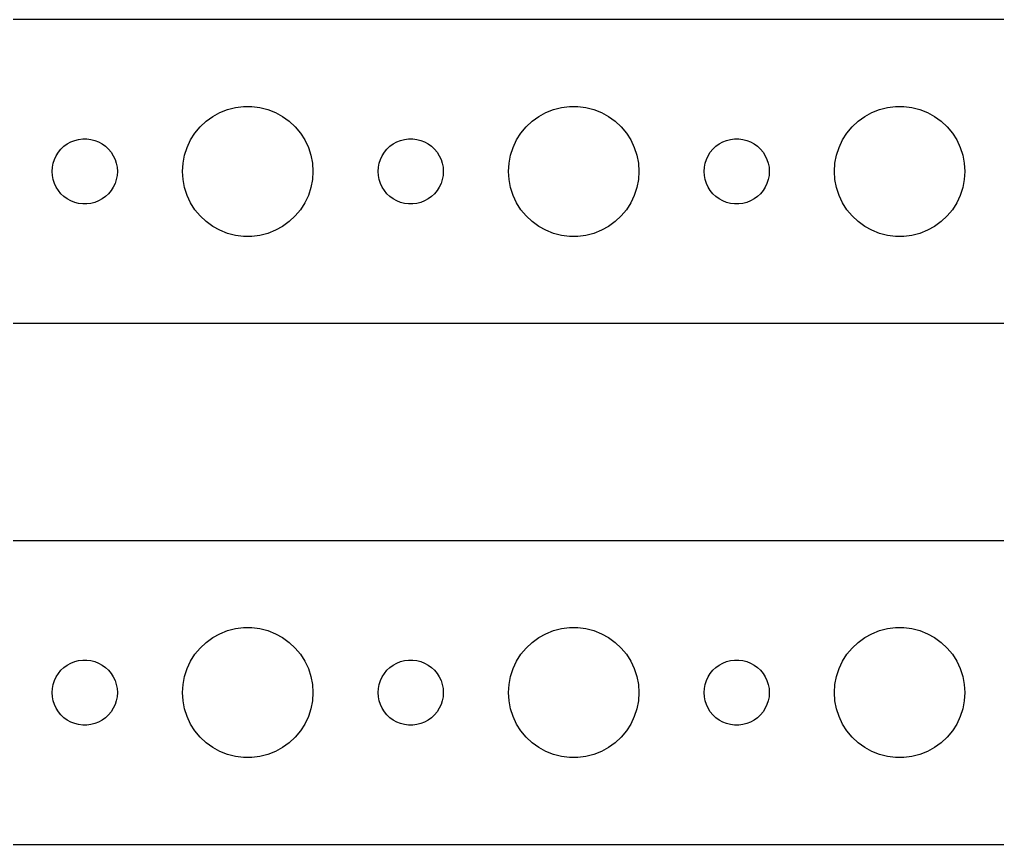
# Model space of a CAD drawing. Header units: metres. Extents: x -180 to 180, y 17 to 55.
# Drawn here: x -93 to -48, y 17.01 to 54.99 of the extents above; entities that cross this region are included whole.
import ezdxf

# ---------------------------------------------------------------- set-up
doc = ezdxf.new("R2010")
doc.units = ezdxf.units.M

msp = doc.modelspace()

# ---------------------------------------------------------------- linework, layer by layer
for p, q in [((174.814, 54.9901), (-174.814, 54.9901)), ((-83.7773, 50.7145), (-83.427, 50.8532)), ((-83.427, 50.8532), (-83.0621, 50.9469)), ((-83.0621, 50.9469), (-82.6884, 50.9941)), ((-82.6884, 50.9941), (-82.3116, 50.9941)), ((-82.3116, 50.9941), (-81.9379, 50.9469)), ((-81.9379, 50.9469), (-81.573, 50.8532)), ((-81.573, 50.8532), (-81.2227, 50.7145)), ((-68.7773, 50.7145), (-68.427, 50.8532)), ((-68.427, 50.8532), (-68.0621, 50.9469)), ((-68.0621, 50.9469), (-67.6884, 50.9941)), ((-67.6884, 50.9941), (-67.3116, 50.9941)), ((-67.3116, 50.9941), (-66.9379, 50.9469)), ((-66.9379, 50.9469), (-66.573, 50.8532)), ((-66.573, 50.8532), (-66.2227, 50.7145)), ((-53.7773, 50.7145), (-53.427, 50.8532)), ((-53.427, 50.8532), (-53.0621, 50.9469)), ((-53.0621, 50.9469), (-52.6884, 50.9941)), ((-52.6884, 50.9941), (-52.3116, 50.9941)), ((-52.3116, 50.9941), (-51.9379, 50.9469)), ((-51.9379, 50.9469), (-51.5729, 50.8532)), ((-51.5729, 50.8532), (-51.2227, 50.7145)), ((-84.4123, 50.3115), (-84.1075, 50.533)), ((-84.1075, 50.533), (-83.7773, 50.7145)), ((-81.2227, 50.7145), (-80.8925, 50.533)), ((-80.8925, 50.533), (-80.5877, 50.3115)), ((-69.4123, 50.3115), (-69.1075, 50.533)), ((-69.1075, 50.533), (-68.7773, 50.7145)), ((-66.2227, 50.7145), (-65.8925, 50.533)), ((-65.8925, 50.533), (-65.5877, 50.3115)), ((-54.4123, 50.3115), (-54.1075, 50.533)), ((-54.1075, 50.533), (-53.7773, 50.7145)), ((-51.2227, 50.7145), (-50.8925, 50.533)), ((-50.8925, 50.533), (-50.5877, 50.3115)), ((-84.927, 49.7634), (-84.6869, 50.0536)), ((-84.6869, 50.0536), (-84.4123, 50.3115)), ((-80.5877, 50.3115), (-80.3131, 50.0536)), ((-80.3131, 50.0536), (-80.073, 49.7634)), ((-69.927, 49.7634), (-69.6869, 50.0536)), ((-69.6869, 50.0536), (-69.4123, 50.3115)), ((-65.5877, 50.3115), (-65.3131, 50.0536)), ((-65.3131, 50.0536), (-65.073, 49.7634)), ((-54.927, 49.7634), (-54.6869, 50.0536)), ((-54.6869, 50.0536), (-54.4123, 50.3115)), ((-50.5877, 50.3115), (-50.3131, 50.0536)), ((-50.3131, 50.0536), (-50.0729, 49.7634)), ((-85.1289, 49.4453), (-84.927, 49.7634)), ((-80.073, 49.7634), (-79.8711, 49.4453)), ((-70.1289, 49.4453), (-69.927, 49.7634)), ((-65.073, 49.7634), (-64.8711, 49.4453)), ((-55.1289, 49.4453), (-54.927, 49.7634)), ((-50.0729, 49.7634), (-49.8711, 49.4453)), ((-91.0934, 49.0268), (-90.9561, 49.1558)), ((-90.9561, 49.1558), (-90.8037, 49.2665)), ((-90.8037, 49.2665), (-90.6387, 49.3572)), ((-90.6387, 49.3572), (-90.4635, 49.4266)), ((-90.4635, 49.4266), (-90.2811, 49.4734)), ((-90.2811, 49.4734), (-90.0942, 49.497)), ((-90.0942, 49.497), (-89.9058, 49.497)), ((-89.9058, 49.497), (-89.7189, 49.4734)), ((-89.7189, 49.4734), (-89.5365, 49.4266)), ((-89.5365, 49.4266), (-89.3613, 49.3572)), ((-89.3613, 49.3572), (-89.1963, 49.2665)), ((-89.1963, 49.2665), (-89.0439, 49.1558)), ((-89.0439, 49.1558), (-88.9065, 49.0268)), ((-85.4057, 48.7461), (-85.2893, 49.1044)), ((-85.2893, 49.1044), (-85.1289, 49.4453)), ((-79.8711, 49.4453), (-79.7107, 49.1044)), ((-79.7107, 49.1044), (-79.5943, 48.7461)), ((-76.0934, 49.0268), (-75.9561, 49.1558)), ((-75.9561, 49.1558), (-75.8037, 49.2665)), ((-75.8037, 49.2665), (-75.6387, 49.3572)), ((-75.6387, 49.3572), (-75.4635, 49.4266)), ((-75.4635, 49.4266), (-75.2811, 49.4734)), ((-75.2811, 49.4734), (-75.0942, 49.497)), ((-75.0942, 49.497), (-74.9058, 49.497)), ((-74.9058, 49.497), (-74.7189, 49.4734)), ((-74.7189, 49.4734), (-74.5365, 49.4266)), ((-74.5365, 49.4266), (-74.3613, 49.3572)), ((-74.3613, 49.3572), (-74.1963, 49.2665)), ((-74.1963, 49.2665), (-74.0439, 49.1558)), ((-74.0439, 49.1558), (-73.9065, 49.0268)), ((-70.4057, 48.7461), (-70.2893, 49.1044)), ((-70.2893, 49.1044), (-70.1289, 49.4453)), ((-64.8711, 49.4453), (-64.7107, 49.1044)), ((-64.7107, 49.1044), (-64.5943, 48.7461)), ((-61.0934, 49.0268), (-60.9561, 49.1558)), ((-60.9561, 49.1558), (-60.8037, 49.2665)), ((-60.8037, 49.2665), (-60.6387, 49.3572)), ((-60.6387, 49.3572), (-60.4635, 49.4266)), ((-60.4635, 49.4266), (-60.2811, 49.4734)), ((-60.2811, 49.4734), (-60.0942, 49.497)), ((-60.0942, 49.497), (-59.9058, 49.497)), ((-59.9058, 49.497), (-59.7189, 49.4734)), ((-59.7189, 49.4734), (-59.5365, 49.4266)), ((-59.5365, 49.4266), (-59.3613, 49.3572)), ((-59.3613, 49.3572), (-59.1963, 49.2665)), ((-59.1963, 49.2665), (-59.0439, 49.1558)), ((-59.0439, 49.1558), (-58.9065, 49.0268)), ((-55.4057, 48.7461), (-55.2893, 49.1044)), ((-55.2893, 49.1044), (-55.1289, 49.4453)), ((-49.8711, 49.4453), (-49.7107, 49.1044)), ((-49.7107, 49.1044), (-49.5942, 48.7461)), ((-91.3947, 48.5522), (-91.3145, 48.7226)), ((-91.3145, 48.7226), (-91.2135, 48.8817)), ((-91.2135, 48.8817), (-91.0934, 49.0268)), ((-88.9065, 49.0268), (-88.7865, 48.8817)), ((-88.7865, 48.8817), (-88.6855, 48.7226)), ((-88.6855, 48.7226), (-88.6053, 48.5522)), ((-85.4763, 48.376), (-85.4057, 48.7461)), ((-79.5943, 48.7461), (-79.5237, 48.376)), ((-76.3947, 48.5522), (-76.3145, 48.7226)), ((-76.3145, 48.7226), (-76.2135, 48.8817)), ((-76.2135, 48.8817), (-76.0934, 49.0268)), ((-73.9065, 49.0268), (-73.7865, 48.8817)), ((-73.7865, 48.8817), (-73.6855, 48.7226)), ((-73.6855, 48.7226), (-73.6053, 48.5522)), ((-70.4763, 48.376), (-70.4057, 48.7461)), ((-64.5943, 48.7461), (-64.5237, 48.376)), ((-61.3947, 48.5522), (-61.3145, 48.7226)), ((-61.3145, 48.7226), (-61.2135, 48.8817)), ((-61.2135, 48.8817), (-61.0934, 49.0268)), ((-58.9065, 49.0268), (-58.7865, 48.8817)), ((-58.7865, 48.8817), (-58.6855, 48.7226)), ((-58.6855, 48.7226), (-58.6053, 48.5522)), ((-55.4763, 48.376), (-55.4057, 48.7461)), ((-49.5942, 48.7461), (-49.5237, 48.376)), ((-91.5, 48), (-91.4882, 48.188)), ((-91.4882, 48.188), (-91.4529, 48.373)), ((-91.4529, 48.373), (-91.3947, 48.5522)), ((-88.6053, 48.5522), (-88.5471, 48.373)), ((-88.5471, 48.373), (-88.5118, 48.188)), ((-88.5118, 48.188), (-88.5, 48)), ((-85.5, 48), (-85.4763, 48.376)), ((-79.5237, 48.376), (-79.5, 48)), ((-76.5, 48), (-76.4882, 48.188)), ((-76.4882, 48.188), (-76.4529, 48.373)), ((-76.4529, 48.373), (-76.3947, 48.5522)), ((-73.6053, 48.5522), (-73.5471, 48.373)), ((-73.5471, 48.373), (-73.5118, 48.188)), ((-73.5118, 48.188), (-73.5, 48)), ((-70.5, 48), (-70.4763, 48.376)), ((-64.5237, 48.376), (-64.5, 48)), ((-61.5, 48), (-61.4882, 48.188)), ((-61.4882, 48.188), (-61.4529, 48.373)), ((-61.4529, 48.373), (-61.3947, 48.5522)), ((-58.6053, 48.5522), (-58.5471, 48.373)), ((-58.5471, 48.373), (-58.5118, 48.188)), ((-58.5118, 48.188), (-58.5, 48)), ((-55.5, 48), (-55.4763, 48.376)), ((-49.5237, 48.376), (-49.5, 48)), ((-91.4882, 47.812), (-91.5, 48)), ((-91.4529, 47.627), (-91.4882, 47.812)), ((-88.5118, 47.812), (-88.5471, 47.627)), ((-88.5, 48), (-88.5118, 47.812)), ((-85.4763, 47.624), (-85.5, 48)), ((-79.5, 48), (-79.5237, 47.624)), ((-76.4882, 47.812), (-76.5, 48)), ((-76.4529, 47.627), (-76.4882, 47.812)), ((-73.5118, 47.812), (-73.5471, 47.627)), ((-73.5, 48), (-73.5118, 47.812)), ((-70.4763, 47.624), (-70.5, 48)), ((-64.5, 48), (-64.5237, 47.624)), ((-61.4882, 47.812), (-61.5, 48)), ((-61.4529, 47.627), (-61.4882, 47.812)), ((-58.5118, 47.812), (-58.5471, 47.627)), ((-58.5, 48), (-58.5118, 47.812)), ((-55.4763, 47.624), (-55.5, 48)), ((-49.5, 48), (-49.5237, 47.624)), ((-91.3947, 47.4478), (-91.4529, 47.627)), ((-91.3145, 47.2774), (-91.3947, 47.4478)), ((-91.2135, 47.1183), (-91.3145, 47.2774)), ((-88.6855, 47.2774), (-88.7865, 47.1183)), ((-88.6053, 47.4478), (-88.6855, 47.2774)), ((-88.5471, 47.627), (-88.6053, 47.4478)), ((-85.4057, 47.2539), (-85.4763, 47.624)), ((-85.2893, 46.8956), (-85.4057, 47.2539)), ((-79.5943, 47.2539), (-79.7107, 46.8956)), ((-79.5237, 47.624), (-79.5943, 47.2539)), ((-76.3947, 47.4478), (-76.4529, 47.627)), ((-76.3145, 47.2774), (-76.3947, 47.4478)), ((-76.2135, 47.1183), (-76.3145, 47.2774)), ((-73.6855, 47.2774), (-73.7865, 47.1183)), ((-73.6053, 47.4478), (-73.6855, 47.2774)), ((-73.5471, 47.627), (-73.6053, 47.4478)), ((-70.4057, 47.2539), (-70.4763, 47.624)), ((-70.2893, 46.8956), (-70.4057, 47.2539)), ((-64.5943, 47.2539), (-64.7107, 46.8956)), ((-64.5237, 47.624), (-64.5943, 47.2539)), ((-61.3947, 47.4478), (-61.4529, 47.627)), ((-61.3145, 47.2774), (-61.3947, 47.4478)), ((-61.2135, 47.1183), (-61.3145, 47.2774)), ((-58.6855, 47.2774), (-58.7865, 47.1183)), ((-58.6053, 47.4478), (-58.6855, 47.2774)), ((-58.5471, 47.627), (-58.6053, 47.4478)), ((-55.4057, 47.2539), (-55.4763, 47.624)), ((-55.2893, 46.8956), (-55.4057, 47.2539)), ((-49.5942, 47.2539), (-49.7107, 46.8956)), ((-49.5237, 47.624), (-49.5942, 47.2539)), ((-91.0934, 46.9732), (-91.2135, 47.1183)), ((-90.9561, 46.8442), (-91.0934, 46.9732)), ((-90.8037, 46.7335), (-90.9561, 46.8442)), ((-89.0439, 46.8442), (-89.1963, 46.7335)), ((-88.9065, 46.9732), (-89.0439, 46.8442)), ((-88.7865, 47.1183), (-88.9065, 46.9732)), ((-85.1289, 46.5547), (-85.2893, 46.8956)), ((-79.7107, 46.8956), (-79.8711, 46.5547)), ((-76.0934, 46.9732), (-76.2135, 47.1183)), ((-75.9561, 46.8442), (-76.0934, 46.9732)), ((-75.8037, 46.7335), (-75.9561, 46.8442)), ((-74.0439, 46.8442), (-74.1963, 46.7335)), ((-73.9065, 46.9732), (-74.0439, 46.8442)), ((-73.7865, 47.1183), (-73.9065, 46.9732)), ((-70.1289, 46.5547), (-70.2893, 46.8956)), ((-64.7107, 46.8956), (-64.8711, 46.5547)), ((-61.0934, 46.9732), (-61.2135, 47.1183)), ((-60.9561, 46.8442), (-61.0934, 46.9732)), ((-60.8037, 46.7335), (-60.9561, 46.8442)), ((-59.0439, 46.8442), (-59.1963, 46.7335)), ((-58.9065, 46.9732), (-59.0439, 46.8442)), ((-58.7865, 47.1183), (-58.9065, 46.9732)), ((-55.1289, 46.5547), (-55.2893, 46.8956)), ((-49.7107, 46.8956), (-49.8711, 46.5547)), ((-90.6387, 46.6428), (-90.8037, 46.7335)), ((-90.4635, 46.5734), (-90.6387, 46.6428)), ((-90.2811, 46.5266), (-90.4635, 46.5734)), ((-90.0942, 46.503), (-90.2811, 46.5266)), ((-89.9058, 46.503), (-90.0942, 46.503)), ((-89.7189, 46.5266), (-89.9058, 46.503)), ((-89.5365, 46.5734), (-89.7189, 46.5266)), ((-89.3613, 46.6428), (-89.5365, 46.5734)), ((-89.1963, 46.7335), (-89.3613, 46.6428)), ((-84.927, 46.2366), (-85.1289, 46.5547)), ((-79.8711, 46.5547), (-80.073, 46.2366)), ((-75.6387, 46.6428), (-75.8037, 46.7335)), ((-75.4635, 46.5734), (-75.6387, 46.6428)), ((-75.2811, 46.5266), (-75.4635, 46.5734)), ((-75.0942, 46.503), (-75.2811, 46.5266)), ((-74.9058, 46.503), (-75.0942, 46.503)), ((-74.7189, 46.5266), (-74.9058, 46.503)), ((-74.5365, 46.5734), (-74.7189, 46.5266)), ((-74.3613, 46.6428), (-74.5365, 46.5734)), ((-74.1963, 46.7335), (-74.3613, 46.6428)), ((-69.927, 46.2366), (-70.1289, 46.5547)), ((-64.8711, 46.5547), (-65.073, 46.2366)), ((-60.6387, 46.6428), (-60.8037, 46.7335)), ((-60.4635, 46.5734), (-60.6387, 46.6428)), ((-60.2811, 46.5266), (-60.4635, 46.5734)), ((-60.0942, 46.503), (-60.2811, 46.5266)), ((-59.9058, 46.503), (-60.0942, 46.503)), ((-59.7189, 46.5266), (-59.9058, 46.503)), ((-59.5365, 46.5734), (-59.7189, 46.5266)), ((-59.3613, 46.6428), (-59.5365, 46.5734)), ((-59.1963, 46.7335), (-59.3613, 46.6428)), ((-54.927, 46.2366), (-55.1289, 46.5547)), ((-49.8711, 46.5547), (-50.0729, 46.2366)), ((-84.6869, 45.9464), (-84.927, 46.2366)), ((-84.4123, 45.6885), (-84.6869, 45.9464)), ((-80.3131, 45.9464), (-80.5877, 45.6885)), ((-80.073, 46.2366), (-80.3131, 45.9464)), ((-69.6869, 45.9464), (-69.927, 46.2366)), ((-69.4123, 45.6885), (-69.6869, 45.9464)), ((-65.3131, 45.9464), (-65.5877, 45.6885)), ((-65.073, 46.2366), (-65.3131, 45.9464)), ((-54.6869, 45.9464), (-54.927, 46.2366)), ((-54.4123, 45.6885), (-54.6869, 45.9464)), ((-50.3131, 45.9464), (-50.5877, 45.6885)), ((-50.0729, 46.2366), (-50.3131, 45.9464)), ((-84.1075, 45.467), (-84.4123, 45.6885)), ((-83.7773, 45.2855), (-84.1075, 45.467)), ((-80.8925, 45.467), (-81.2227, 45.2855)), ((-80.5877, 45.6885), (-80.8925, 45.467)), ((-69.1075, 45.467), (-69.4123, 45.6885)), ((-68.7773, 45.2855), (-69.1075, 45.467)), ((-65.8925, 45.467), (-66.2227, 45.2855)), ((-65.5877, 45.6885), (-65.8925, 45.467)), ((-54.1075, 45.467), (-54.4123, 45.6885)), ((-53.7773, 45.2855), (-54.1075, 45.467)), ((-50.8925, 45.467), (-51.2227, 45.2855)), ((-50.5877, 45.6885), (-50.8925, 45.467)), ((-83.427, 45.1468), (-83.7773, 45.2855)), ((-83.0621, 45.0531), (-83.427, 45.1468)), ((-82.6884, 45.0059), (-83.0621, 45.0531)), ((-82.3116, 45.0059), (-82.6884, 45.0059)), ((-81.9379, 45.0531), (-82.3116, 45.0059)), ((-81.573, 45.1468), (-81.9379, 45.0531)), ((-81.2227, 45.2855), (-81.573, 45.1468)), ((-68.427, 45.1468), (-68.7773, 45.2855)), ((-68.0621, 45.0531), (-68.427, 45.1468)), ((-67.6884, 45.0059), (-68.0621, 45.0531)), ((-67.3116, 45.0059), (-67.6884, 45.0059)), ((-66.9379, 45.0531), (-67.3116, 45.0059)), ((-66.573, 45.1468), (-66.9379, 45.0531)), ((-66.2227, 45.2855), (-66.573, 45.1468)), ((-53.427, 45.1468), (-53.7773, 45.2855)), ((-53.0621, 45.0531), (-53.427, 45.1468)), ((-52.6884, 45.0059), (-53.0621, 45.0531)), ((-52.3116, 45.0059), (-52.6884, 45.0059)), ((-51.9379, 45.0531), (-52.3116, 45.0059)), ((-51.5729, 45.1468), (-51.9379, 45.0531)), ((-51.2227, 45.2855), (-51.5729, 45.1468)), ((-174.814, 41.0099), (174.814, 41.0099)), ((174.814, 30.9901), (-174.814, 30.9901)), ((-84.1075, 26.533), (-83.7773, 26.7145)), ((-83.7773, 26.7145), (-83.427, 26.8532)), ((-83.427, 26.8532), (-83.0621, 26.9469)), ((-83.0621, 26.9469), (-82.6884, 26.9941)), ((-82.6884, 26.9941), (-82.3116, 26.9941)), ((-82.3116, 26.9941), (-81.9379, 26.9469)), ((-81.9379, 26.9469), (-81.573, 26.8532)), ((-81.573, 26.8532), (-81.2227, 26.7145)), ((-81.2227, 26.7145), (-80.8925, 26.533)), ((-69.1075, 26.533), (-68.7773, 26.7145)), ((-68.7773, 26.7145), (-68.427, 26.8532)), ((-68.427, 26.8532), (-68.0621, 26.9469)), ((-68.0621, 26.9469), (-67.6884, 26.9941)), ((-67.6884, 26.9941), (-67.3116, 26.9941)), ((-67.3116, 26.9941), (-66.9379, 26.9469)), ((-66.9379, 26.9469), (-66.573, 26.8532)), ((-66.573, 26.8532), (-66.2227, 26.7145)), ((-66.2227, 26.7145), (-65.8925, 26.533)), ((-54.1075, 26.533), (-53.7773, 26.7145)), ((-53.7773, 26.7145), (-53.427, 26.8532)), ((-53.427, 26.8532), (-53.0621, 26.9469)), ((-53.0621, 26.9469), (-52.6884, 26.9941)), ((-52.6884, 26.9941), (-52.3116, 26.9941)), ((-52.3116, 26.9941), (-51.9379, 26.9469)), ((-51.9379, 26.9469), (-51.5729, 26.8532)), ((-51.5729, 26.8532), (-51.2227, 26.7145)), ((-51.2227, 26.7145), (-50.8925, 26.533)), ((-84.6869, 26.0536), (-84.4123, 26.3115)), ((-84.4123, 26.3115), (-84.1075, 26.533)), ((-80.8925, 26.533), (-80.5877, 26.3115)), ((-80.5877, 26.3115), (-80.3131, 26.0536)), ((-69.6869, 26.0536), (-69.4123, 26.3115)), ((-69.4123, 26.3115), (-69.1075, 26.533)), ((-65.8925, 26.533), (-65.5877, 26.3115)), ((-65.5877, 26.3115), (-65.3131, 26.0536)), ((-54.6869, 26.0536), (-54.4123, 26.3115)), ((-54.4123, 26.3115), (-54.1075, 26.533)), ((-50.8925, 26.533), (-50.5877, 26.3115)), ((-50.5877, 26.3115), (-50.3131, 26.0536)), ((-85.1289, 25.4453), (-84.927, 25.7634)), ((-84.927, 25.7634), (-84.6869, 26.0536)), ((-80.3131, 26.0536), (-80.073, 25.7634)), ((-80.073, 25.7634), (-79.8711, 25.4453)), ((-70.1289, 25.4453), (-69.927, 25.7634)), ((-69.927, 25.7634), (-69.6869, 26.0536)), ((-65.3131, 26.0536), (-65.073, 25.7634)), ((-65.073, 25.7634), (-64.8711, 25.4453)), ((-55.1289, 25.4453), (-54.927, 25.7634)), ((-54.927, 25.7634), (-54.6869, 26.0536)), ((-50.3131, 26.0536), (-50.0729, 25.7634)), ((-50.0729, 25.7634), (-49.8711, 25.4453)), ((-90.9561, 25.1558), (-90.8037, 25.2665)), ((-90.8037, 25.2665), (-90.6387, 25.3572)), ((-90.6387, 25.3572), (-90.4635, 25.4266)), ((-90.4635, 25.4266), (-90.2811, 25.4734)), ((-90.2811, 25.4734), (-90.0942, 25.497)), ((-90.0942, 25.497), (-89.9058, 25.497)), ((-89.9058, 25.497), (-89.7189, 25.4734)), ((-89.7189, 25.4734), (-89.5365, 25.4266)), ((-89.5365, 25.4266), (-89.3613, 25.3572)), ((-89.3613, 25.3572), (-89.1963, 25.2665)), ((-89.1963, 25.2665), (-89.0439, 25.1558)), ((-85.2893, 25.1044), (-85.1289, 25.4453)), ((-79.8711, 25.4453), (-79.7107, 25.1044)), ((-75.9561, 25.1558), (-75.8037, 25.2665)), ((-75.8037, 25.2665), (-75.6387, 25.3572)), ((-75.6387, 25.3572), (-75.4635, 25.4266)), ((-75.4635, 25.4266), (-75.2811, 25.4734)), ((-75.2811, 25.4734), (-75.0942, 25.497)), ((-75.0942, 25.497), (-74.9058, 25.497)), ((-74.9058, 25.497), (-74.7189, 25.4734)), ((-74.7189, 25.4734), (-74.5365, 25.4266)), ((-74.5365, 25.4266), (-74.3613, 25.3572)), ((-74.3613, 25.3572), (-74.1963, 25.2665)), ((-74.1963, 25.2665), (-74.0439, 25.1558)), ((-70.2893, 25.1044), (-70.1289, 25.4453)), ((-64.8711, 25.4453), (-64.7107, 25.1044)), ((-60.9561, 25.1558), (-60.8037, 25.2665)), ((-60.8037, 25.2665), (-60.6387, 25.3572)), ((-60.6387, 25.3572), (-60.4635, 25.4266)), ((-60.4635, 25.4266), (-60.2811, 25.4734)), ((-60.2811, 25.4734), (-60.0942, 25.497)), ((-60.0942, 25.497), (-59.9058, 25.497)), ((-59.9058, 25.497), (-59.7189, 25.4734)), ((-59.7189, 25.4734), (-59.5365, 25.4266)), ((-59.5365, 25.4266), (-59.3613, 25.3572)), ((-59.3613, 25.3572), (-59.1963, 25.2665)), ((-59.1963, 25.2665), (-59.0439, 25.1558)), ((-55.2893, 25.1044), (-55.1289, 25.4453)), ((-49.8711, 25.4453), (-49.7107, 25.1044)), ((-91.3145, 24.7226), (-91.2135, 24.8817)), ((-91.2135, 24.8817), (-91.0934, 25.0268)), ((-91.0934, 25.0268), (-90.9561, 25.1558)), ((-89.0439, 25.1558), (-88.9065, 25.0268)), ((-88.9065, 25.0268), (-88.7865, 24.8817)), ((-88.7865, 24.8817), (-88.6855, 24.7226)), ((-85.4057, 24.7461), (-85.2893, 25.1044)), ((-79.7107, 25.1044), (-79.5943, 24.7461)), ((-76.3145, 24.7226), (-76.2135, 24.8817)), ((-76.2135, 24.8817), (-76.0934, 25.0268)), ((-76.0934, 25.0268), (-75.9561, 25.1558)), ((-74.0439, 25.1558), (-73.9065, 25.0268)), ((-73.9065, 25.0268), (-73.7865, 24.8817)), ((-73.7865, 24.8817), (-73.6855, 24.7226)), ((-70.4057, 24.7461), (-70.2893, 25.1044)), ((-64.7107, 25.1044), (-64.5943, 24.7461)), ((-61.3145, 24.7226), (-61.2135, 24.8817)), ((-61.2135, 24.8817), (-61.0934, 25.0268)), ((-61.0934, 25.0268), (-60.9561, 25.1558)), ((-59.0439, 25.1558), (-58.9065, 25.0268)), ((-58.9065, 25.0268), (-58.7865, 24.8817)), ((-58.7865, 24.8817), (-58.6855, 24.7226)), ((-55.4057, 24.7461), (-55.2893, 25.1044)), ((-49.7107, 25.1044), (-49.5942, 24.7461)), ((-91.4882, 24.188), (-91.4529, 24.373)), ((-91.4529, 24.373), (-91.3947, 24.5522)), ((-91.3947, 24.5522), (-91.3145, 24.7226)), ((-88.6855, 24.7226), (-88.6053, 24.5522)), ((-88.6053, 24.5522), (-88.5471, 24.373)), ((-88.5471, 24.373), (-88.5118, 24.188)), ((-85.5, 24), (-85.4763, 24.376)), ((-85.4763, 24.376), (-85.4057, 24.7461)), ((-79.5943, 24.7461), (-79.5237, 24.376)), ((-79.5237, 24.376), (-79.5, 24)), ((-76.4882, 24.188), (-76.4529, 24.373)), ((-76.4529, 24.373), (-76.3947, 24.5522)), ((-76.3947, 24.5522), (-76.3145, 24.7226)), ((-73.6855, 24.7226), (-73.6053, 24.5522)), ((-73.6053, 24.5522), (-73.5471, 24.373)), ((-73.5471, 24.373), (-73.5118, 24.188)), ((-70.5, 24), (-70.4763, 24.376)), ((-70.4763, 24.376), (-70.4057, 24.7461)), ((-64.5943, 24.7461), (-64.5237, 24.376)), ((-64.5237, 24.376), (-64.5, 24)), ((-61.4882, 24.188), (-61.4529, 24.373)), ((-61.4529, 24.373), (-61.3947, 24.5522)), ((-61.3947, 24.5522), (-61.3145, 24.7226)), ((-58.6855, 24.7226), (-58.6053, 24.5522)), ((-58.6053, 24.5522), (-58.5471, 24.373)), ((-58.5471, 24.373), (-58.5118, 24.188)), ((-55.5, 24), (-55.4763, 24.376)), ((-55.4763, 24.376), (-55.4057, 24.7461)), ((-49.5942, 24.7461), (-49.5237, 24.376)), ((-49.5237, 24.376), (-49.5, 24)), ((-91.5, 24), (-91.4882, 24.188)), ((-91.4882, 23.812), (-91.5, 24)), ((-88.5118, 24.188), (-88.5, 24)), ((-88.5, 24), (-88.5118, 23.812)), ((-85.4763, 23.624), (-85.5, 24)), ((-79.5, 24), (-79.5237, 23.624)), ((-76.5, 24), (-76.4882, 24.188)), ((-76.4882, 23.812), (-76.5, 24)), ((-73.5118, 24.188), (-73.5, 24)), ((-73.5, 24), (-73.5118, 23.812)), ((-70.4763, 23.624), (-70.5, 24)), ((-64.5, 24), (-64.5237, 23.624)), ((-61.5, 24), (-61.4882, 24.188)), ((-61.4882, 23.812), (-61.5, 24)), ((-58.5118, 24.188), (-58.5, 24)), ((-58.5, 24), (-58.5118, 23.812)), ((-55.4763, 23.624), (-55.5, 24)), ((-49.5, 24), (-49.5237, 23.624)), ((-91.4529, 23.627), (-91.4882, 23.812)), ((-91.3947, 23.4478), (-91.4529, 23.627)), ((-91.3145, 23.2774), (-91.3947, 23.4478)), ((-88.6053, 23.4478), (-88.6855, 23.2774)), ((-88.5471, 23.627), (-88.6053, 23.4478)), ((-88.5118, 23.812), (-88.5471, 23.627)), ((-85.4057, 23.2539), (-85.4763, 23.624)), ((-79.5237, 23.624), (-79.5943, 23.2539)), ((-76.4529, 23.627), (-76.4882, 23.812)), ((-76.3947, 23.4478), (-76.4529, 23.627)), ((-76.3145, 23.2774), (-76.3947, 23.4478)), ((-73.6053, 23.4478), (-73.6855, 23.2774)), ((-73.5471, 23.627), (-73.6053, 23.4478)), ((-73.5118, 23.812), (-73.5471, 23.627)), ((-70.4057, 23.2539), (-70.4763, 23.624)), ((-64.5237, 23.624), (-64.5943, 23.2539)), ((-61.4529, 23.627), (-61.4882, 23.812)), ((-61.3947, 23.4478), (-61.4529, 23.627)), ((-61.3145, 23.2774), (-61.3947, 23.4478)), ((-58.6053, 23.4478), (-58.6855, 23.2774)), ((-58.5471, 23.627), (-58.6053, 23.4478)), ((-58.5118, 23.812), (-58.5471, 23.627)), ((-55.4057, 23.2539), (-55.4763, 23.624)), ((-49.5237, 23.624), (-49.5942, 23.2539)), ((-91.2135, 23.1183), (-91.3145, 23.2774)), ((-91.0934, 22.9732), (-91.2135, 23.1183)), ((-90.9561, 22.8442), (-91.0934, 22.9732)), ((-88.9065, 22.9732), (-89.0439, 22.8442)), ((-88.7865, 23.1183), (-88.9065, 22.9732)), ((-88.6855, 23.2774), (-88.7865, 23.1183)), ((-85.2893, 22.8956), (-85.4057, 23.2539)), ((-79.5943, 23.2539), (-79.7107, 22.8956)), ((-76.2135, 23.1183), (-76.3145, 23.2774)), ((-76.0934, 22.9732), (-76.2135, 23.1183)), ((-75.9561, 22.8442), (-76.0934, 22.9732)), ((-73.9065, 22.9732), (-74.0439, 22.8442)), ((-73.7865, 23.1183), (-73.9065, 22.9732)), ((-73.6855, 23.2774), (-73.7865, 23.1183)), ((-70.2893, 22.8956), (-70.4057, 23.2539)), ((-64.5943, 23.2539), (-64.7107, 22.8956)), ((-61.2135, 23.1183), (-61.3145, 23.2774)), ((-61.0934, 22.9732), (-61.2135, 23.1183)), ((-60.9561, 22.8442), (-61.0934, 22.9732)), ((-58.9065, 22.9732), (-59.0439, 22.8442)), ((-58.7865, 23.1183), (-58.9065, 22.9732)), ((-58.6855, 23.2774), (-58.7865, 23.1183)), ((-55.2893, 22.8956), (-55.4057, 23.2539)), ((-49.5942, 23.2539), (-49.7107, 22.8956)), ((-90.8037, 22.7335), (-90.9561, 22.8442)), ((-90.6387, 22.6428), (-90.8037, 22.7335)), ((-90.4635, 22.5734), (-90.6387, 22.6428)), ((-90.2811, 22.5266), (-90.4635, 22.5734)), ((-90.0942, 22.503), (-90.2811, 22.5266)), ((-89.9058, 22.503), (-90.0942, 22.503)), ((-89.7189, 22.5266), (-89.9058, 22.503)), ((-89.5365, 22.5734), (-89.7189, 22.5266)), ((-89.3613, 22.6428), (-89.5365, 22.5734)), ((-89.1963, 22.7335), (-89.3613, 22.6428)), ((-89.0439, 22.8442), (-89.1963, 22.7335)), ((-85.1289, 22.5547), (-85.2893, 22.8956)), ((-84.927, 22.2366), (-85.1289, 22.5547)), ((-79.8711, 22.5547), (-80.073, 22.2366)), ((-79.7107, 22.8956), (-79.8711, 22.5547)), ((-75.8037, 22.7335), (-75.9561, 22.8442)), ((-75.6387, 22.6428), (-75.8037, 22.7335)), ((-75.4635, 22.5734), (-75.6387, 22.6428)), ((-75.2811, 22.5266), (-75.4635, 22.5734)), ((-75.0942, 22.503), (-75.2811, 22.5266)), ((-74.9058, 22.503), (-75.0942, 22.503)), ((-74.7189, 22.5266), (-74.9058, 22.503)), ((-74.5365, 22.5734), (-74.7189, 22.5266)), ((-74.3613, 22.6428), (-74.5365, 22.5734)), ((-74.1963, 22.7335), (-74.3613, 22.6428)), ((-74.0439, 22.8442), (-74.1963, 22.7335)), ((-70.1289, 22.5547), (-70.2893, 22.8956)), ((-69.927, 22.2366), (-70.1289, 22.5547)), ((-64.8711, 22.5547), (-65.073, 22.2366)), ((-64.7107, 22.8956), (-64.8711, 22.5547)), ((-60.8037, 22.7335), (-60.9561, 22.8442)), ((-60.6387, 22.6428), (-60.8037, 22.7335)), ((-60.4635, 22.5734), (-60.6387, 22.6428)), ((-60.2811, 22.5266), (-60.4635, 22.5734)), ((-60.0942, 22.503), (-60.2811, 22.5266)), ((-59.9058, 22.503), (-60.0942, 22.503)), ((-59.7189, 22.5266), (-59.9058, 22.503)), ((-59.5365, 22.5734), (-59.7189, 22.5266)), ((-59.3613, 22.6428), (-59.5365, 22.5734)), ((-59.1963, 22.7335), (-59.3613, 22.6428)), ((-59.0439, 22.8442), (-59.1963, 22.7335)), ((-55.1289, 22.5547), (-55.2893, 22.8956)), ((-54.927, 22.2366), (-55.1289, 22.5547)), ((-49.8711, 22.5547), (-50.0729, 22.2366)), ((-49.7107, 22.8956), (-49.8711, 22.5547)), ((-84.6869, 21.9464), (-84.927, 22.2366)), ((-80.073, 22.2366), (-80.3131, 21.9464)), ((-69.6869, 21.9464), (-69.927, 22.2366)), ((-65.073, 22.2366), (-65.3131, 21.9464)), ((-54.6869, 21.9464), (-54.927, 22.2366)), ((-50.0729, 22.2366), (-50.3131, 21.9464)), ((-84.4123, 21.6885), (-84.6869, 21.9464)), ((-84.1075, 21.467), (-84.4123, 21.6885)), ((-80.5877, 21.6885), (-80.8925, 21.467)), ((-80.3131, 21.9464), (-80.5877, 21.6885)), ((-69.4123, 21.6885), (-69.6869, 21.9464)), ((-69.1075, 21.467), (-69.4123, 21.6885)), ((-65.5877, 21.6885), (-65.8925, 21.467)), ((-65.3131, 21.9464), (-65.5877, 21.6885)), ((-54.4123, 21.6885), (-54.6869, 21.9464)), ((-54.1075, 21.467), (-54.4123, 21.6885)), ((-50.5877, 21.6885), (-50.8925, 21.467)), ((-50.3131, 21.9464), (-50.5877, 21.6885)), ((-83.7773, 21.2855), (-84.1075, 21.467)), ((-83.427, 21.1468), (-83.7773, 21.2855)), ((-81.2227, 21.2855), (-81.573, 21.1468)), ((-80.8925, 21.467), (-81.2227, 21.2855)), ((-68.7773, 21.2855), (-69.1075, 21.467)), ((-68.427, 21.1468), (-68.7773, 21.2855)), ((-66.2227, 21.2855), (-66.573, 21.1468)), ((-65.8925, 21.467), (-66.2227, 21.2855)), ((-53.7773, 21.2855), (-54.1075, 21.467)), ((-53.427, 21.1468), (-53.7773, 21.2855)), ((-51.2227, 21.2855), (-51.5729, 21.1468)), ((-50.8925, 21.467), (-51.2227, 21.2855)), ((-83.0621, 21.0531), (-83.427, 21.1468)), ((-82.6884, 21.0059), (-83.0621, 21.0531)), ((-82.3116, 21.0059), (-82.6884, 21.0059)), ((-81.9379, 21.0531), (-82.3116, 21.0059)), ((-81.573, 21.1468), (-81.9379, 21.0531)), ((-68.0621, 21.0531), (-68.427, 21.1468)), ((-67.6884, 21.0059), (-68.0621, 21.0531)), ((-67.3116, 21.0059), (-67.6884, 21.0059)), ((-66.9379, 21.0531), (-67.3116, 21.0059)), ((-66.573, 21.1468), (-66.9379, 21.0531)), ((-53.0621, 21.0531), (-53.427, 21.1468)), ((-52.6884, 21.0059), (-53.0621, 21.0531)), ((-52.3116, 21.0059), (-52.6884, 21.0059)), ((-51.9379, 21.0531), (-52.3116, 21.0059)), ((-51.5729, 21.1468), (-51.9379, 21.0531)), ((-174.814, 17.0099), (174.814, 17.0099))]:
    msp.add_line(p, q)

doc.saveas('drawing.dxf')
